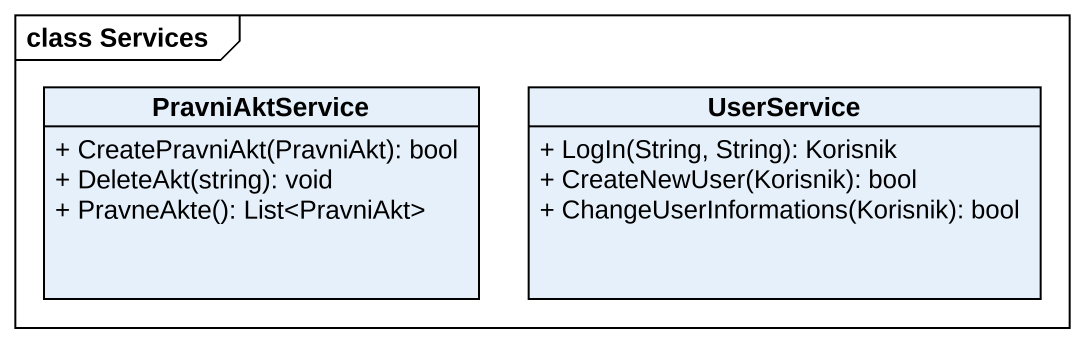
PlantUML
@startuml
mainframe class Services
hide circle
hide empty members
skinparam classAttributeIconSize 0
class PravniAktService {
  + CreatePravniAkt(PravniAkt): bool
  + DeleteAkt(string): void
  + PravneAkte(): List<PravniAkt>
}
class UserService {
  + LogIn(String, String): Korisnik
  + CreateNewUser(Korisnik): bool
  + ChangeUserInformations(Korisnik): bool
}
@enduml
